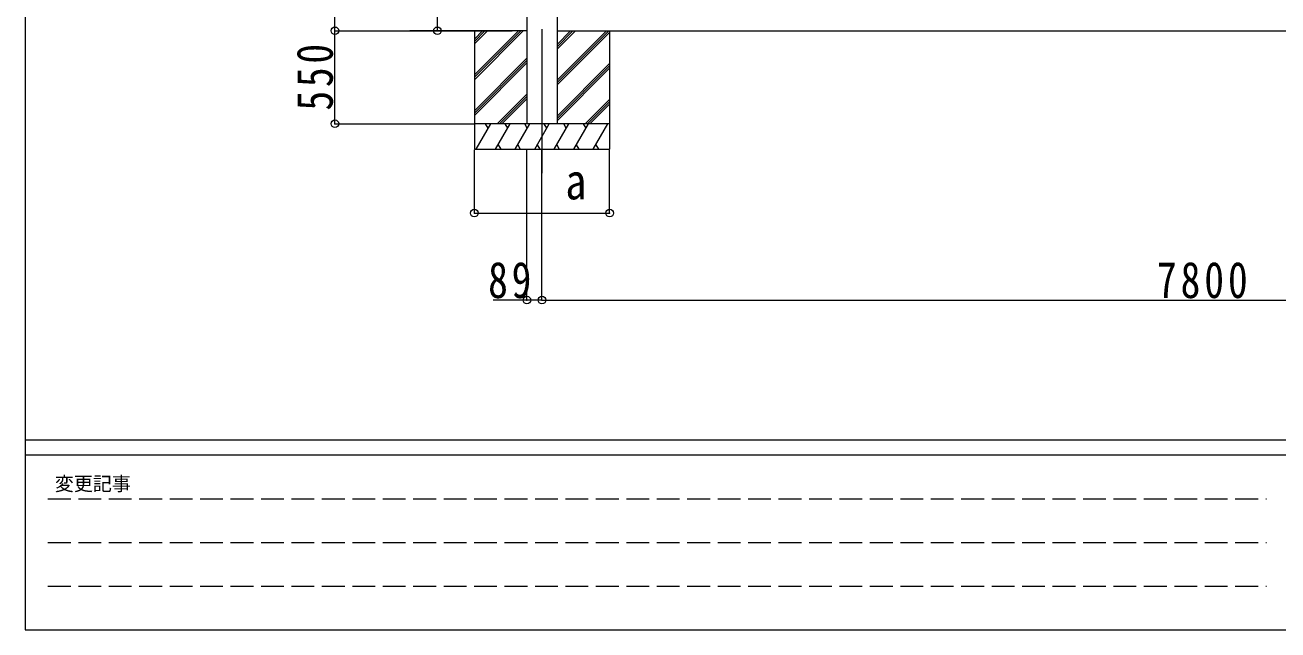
# Model space of a CAD drawing. Units: millimetres at full size. Extents: x -12578 to 12718, y -8779 to 8681.
# Drawn here: x -12578 to -5171, y -8779 to -5201 of the extents above; entities that cross this region are included whole.
import ezdxf
from ezdxf.enums import TextEntityAlignment as Align

# ---------------------------------------------------------------- set-up
doc = ezdxf.new("R2010")
doc.units = ezdxf.units.MM
doc.header["$LTSCALE"] = 45
doc.header["$PDMODE"] = 32
doc.header["$PDSIZE"] = 45
doc.linetypes.add('DASHED3', pattern=[4, 3, -1])
for name, color, linetype, lineweight in [('0-0_0', 7, 'Continuous', 9), ('0-1_本体', 4, 'Continuous', 9), ('0-8_PARTS2', 2, 'Continuous', 9), ('0-A_寸法', 6, 'Continuous', 9), ('F-0_240', 7, 'Continuous', 9)]:
    doc.layers.add(name, color=color, linetype=linetype, lineweight=lineweight)
doc.styles.add('ＭＳ ゴシック', font='')
doc.styles.get('ＭＳ ゴシック').set_extended_font_data('MS Gothic')

msp = doc.modelspace()

# ---------------------------------------------------------------- linework, layer by layer
at = {"layer": '0-0_0'}
for p, q in [((-9610.92, -5235.23), (-10302.55, -5235.23)), ((-9921.92, -5235.23), (-9921.92, -5935.23)), ((-9921.92, -5495.96), (-9661.19, -5235.23)), ((-9921.92, -5510.1), (-9647.04, -5235.23)), ((-9921.92, -5524.24), (-9632.9, -5235.23)), ((-9921.92, -5312.11), (-9845.04, -5235.23)), ((-9921.92, -5297.97), (-9859.18, -5235.23)), ((-9921.92, -5283.83), (-9873.34, -5235.25)), ((-9873.33, -5235.24), (-9873.32, -5235.23)), ((-9432.92, -5343.61), (-9324.54, -5235.23)), ((-9432.92, -5329.47), (-9338.68, -5235.23)), ((-9432.92, -5315.33), (-9352.82, -5235.23)), ((-9432.92, -5235.24), (-1810.92, -5235.24)), ((-9432.92, -5527.46), (-9140.7, -5235.24)), ((-9432.92, -5541.6), (-9126.55, -5235.24)), ((-9432.92, -5555.74), (-9121.92, -5244.75)), ((-9121.92, -5235.23), (-9121.92, -5935.23)), ((-9921.92, -5708.09), (-9610.92, -5397.09)), ((-9921.92, -5722.23), (-9610.92, -5411.24)), ((-9921.92, -5736.38), (-9610.92, -5425.38)), ((-9432.92, -5739.59), (-9121.92, -5428.59)), ((-9432.92, -5753.73), (-9121.92, -5442.74)), ((-9432.92, -5767.88), (-9121.92, -5456.88)), ((-9786.93, -5785.23), (-9610.92, -5609.23)), ((-9772.78, -5785.23), (-9610.92, -5623.37)), ((-9758.64, -5785.23), (-9610.92, -5637.51)), ((-9266.43, -5785.23), (-9121.92, -5640.72)), ((-9252.28, -5785.23), (-9121.92, -5654.87)), ((-9238.14, -5785.23), (-9121.92, -5669.01)), ((-9121.92, -5785.23), (-9921.92, -5785.23)), ((-9911.63, -5935.23), (-9825.03, -5785.23)), ((-9840.03, -5811.21), (-9855.03, -5785.23)), ((-9796.16, -5935.23), (-9709.56, -5785.23)), ((-9724.56, -5811.22), (-9739.56, -5785.23)), ((-9680.69, -5935.23), (-9594.09, -5785.23)), ((-9609.09, -5811.22), (-9624.09, -5785.23)), ((-9565.22, -5935.23), (-9478.62, -5785.23)), ((-9493.62, -5811.21), (-9508.62, -5785.23)), ((-9449.75, -5935.23), (-9363.15, -5785.23)), ((-9378.15, -5811.21), (-9393.15, -5785.23)), ((-9334.28, -5935.23), (-9247.68, -5785.23)), ((-9277.68, -5785.23), (-9262.68, -5811.21)), ((-9218.81, -5935.23), (-9132.2, -5785.23)), ((-9781.16, -5909.25), (-9766.16, -5935.23)), ((-9665.69, -5909.25), (-9650.69, -5935.23)), ((-9550.22, -5909.25), (-9535.22, -5935.23)), ((-9434.75, -5909.25), (-9419.75, -5935.23)), ((-9319.28, -5909.25), (-9304.28, -5935.23)), ((-9203.81, -5909.25), (-9188.81, -5935.23)), ((-9921.92, -5935.23), (-9121.92, -5935.23))]:
    msp.add_line(p, q, dxfattribs=at)
at = {"layer": '0-1_本体'}
for p, q in [((-9610.93, -2642.18), (-9610.93, -5785.23)), ((-9432.93, -2605.23), (-9432.93, -5785.23))]:
    msp.add_line(p, q, dxfattribs=at)
at = {"layer": '0-8_PARTS2'}
msp.add_line((-9521.93, -5226.02), (-9521.93, -6076.27), dxfattribs=at)
at = {"layer": '0-A_寸法'}
for p, q in [((-10746.34, -5235.23), (-10746.34, -2632.08)), ((-10140.11, -5235.23), (-10140.11, -2735.23)), ((-10746.34, -5235.23), (-10140.11, -5235.23)), ((-10746.34, -5785.23), (-10746.34, -5235.23)), ((-10140.11, -5235.23), (-9697.35, -5235.23)), ((-10746.34, -5785.23), (-9921.42, -5785.23)), ((-9921.83, -6313.12), (-9921.83, -5938.72)), ((-9610.93, -6828.11), (-9610.93, -5938.72)), ((-9521.93, -6828.11), (-9521.93, -5938.72)), ((-9121.83, -6313.12), (-9121.83, -5938.72)), ((-9921.83, -6313.12), (-9121.83, -6313.12)), ((-9610.93, -6828.11), (-9810.93, -6828.11)), ((-9521.93, -6828.11), (-9610.93, -6828.11)), ((-9521.93, -6828.11), (-1721.9, -6828.11))]:
    msp.add_line(p, q, dxfattribs=at)
for p in [(-10746.34, -5235.23), (-10140.11, -5235.23), (-10746.34, -5785.23), (-9921.83, -6313.12), (-9121.83, -6313.12), (-9610.93, -6828.11), (-9521.93, -6828.11)]:
    msp.add_point(p, dxfattribs=at)
at = {"layer": 'F-0_240', "color": 5}
for p, q in [((-12578.18, 8681.02), (-12578.18, -8778.98)), ((-12578.18, -7653.98), (12081.82, -7653.98)), ((-12578.18, -7743.98), (8081.68, -7743.98)), ((-12578.18, -8778.98), (12081.82, -8778.98))]:
    msp.add_line(p, q, dxfattribs=at)
at = {"layer": 'F-0_240', "color": 4, "linetype": 'DASHED3'}
for p, q in [((-12443.18, -8002.74), (-5238.32, -8002.74)), ((-12443.18, -8261.48), (-5238.32, -8261.48)), ((-12443.18, -8520.23), (-5238.32, -8520.23))]:
    msp.add_line(p, q, dxfattribs=at)

# ---------------------------------------------------------------- texts
at = {"layer": '0-A_寸法', "color": 7, "style": 'ＭＳ ゴシック', "width": 0.85}
msp.add_text('a', height=214.4, dxfattribs=at).set_placement((-9383.71, -6296.32), align=Align.BOTTOM_LEFT)
at = {"layer": '0-A_寸法', "color": 7, "insert": (-10755.34, -5707.11), "char_height": 214.4, "attachment_point": 7, "rotation": 90, "style": 'ＭＳ ゴシック'}
msp.add_mtext('\\T1.19;\\W0.8;550', dxfattribs=at)
at = {"layer": '0-A_寸法', "color": 7, "char_height": 214.4, "attachment_point": 7, "style": 'ＭＳ ゴシック'}
for s, insert in [('\\T1.19;\\W0.8;89', (-9840.31, -6819.11)), ('\\T1.2;\\W0.8;7800', (-5886.29, -6819.11))]:
    msp.add_mtext(s, dxfattribs=dict(at, insert=insert))
at = {"layer": 'F-0_240', "style": 'ＭＳ ゴシック'}
msp.add_text('変更記事', height=82.48, dxfattribs=at).set_placement((-12402.34, -7980.23), align=Align.BOTTOM_LEFT)

doc.saveas('drawing.dxf')
